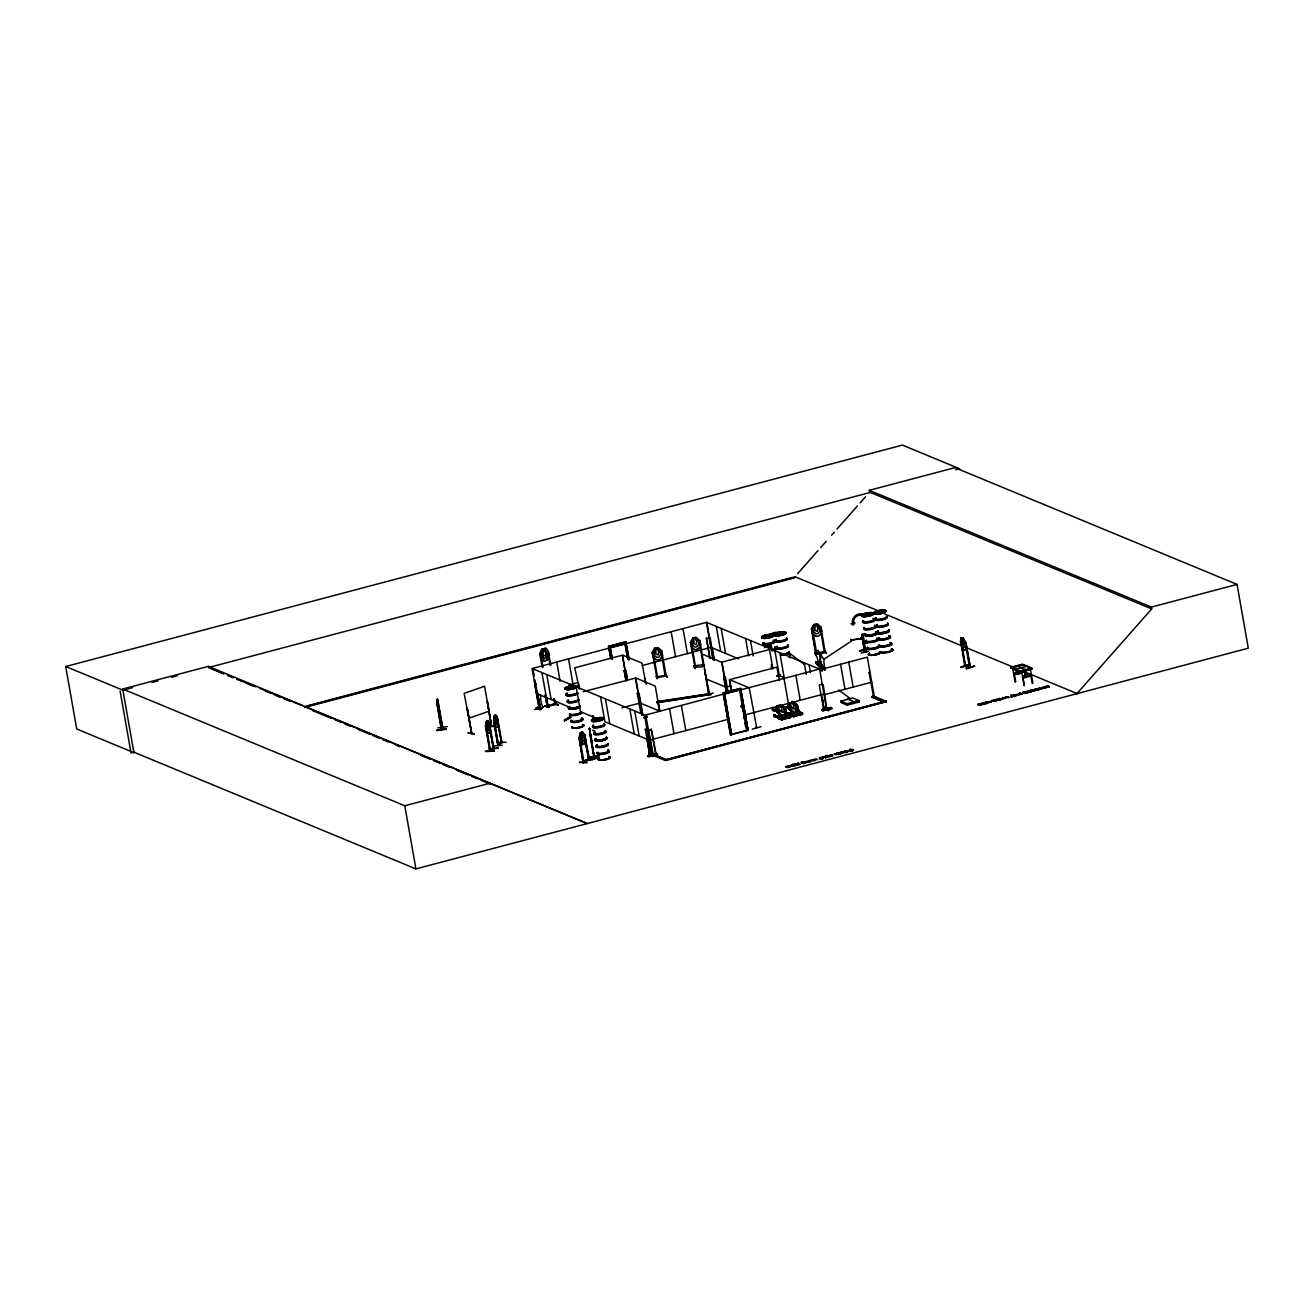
<?xml version="1.0" encoding="UTF-8"?>
<svg xmlns="http://www.w3.org/2000/svg" width="1314" height="1314" viewBox="0 0 1314 1314"><rect width="100%" height="100%" fill="white"/><g stroke="black" fill="none" stroke-linecap="round" stroke-linejoin="round"><path stroke-width="1.5" d="M581.182 733.097L582.348 739.766L583.137 735.873L581.1 733.097M594.207 756.864L589.526 728.301L590.2 733.508M590.2 733.179L589.526 728.301L590.216 732.079M594.585 756.568L594.503 758.851L590.2 733.82M589.411 728.317L590.134 731.586M583.087 762.695L579.31 737.433L583.104 762.711L589.493 759.656L599.151 758.079M599.2 755.78L589.559 757.373L599.2 755.649M591.169 737.795L590.725 736.415M590.939 735.462L591.579 740.85M594.076 758.72L594.421 756.158M594.388 757.932L594.092 756.207M867.371 642.02L863.544 643.482M1023.08 676.726L1025.758 674.131L1030.866 674.969M1025.758 674.131L1030.751 675.018L1031.096 676.069L1023.278 678.09M1030.751 674.69L1023.097 677.301M540.744 653.534L539.726 653.83L542.239 667.348M963.211 638.161L965.757 642.431L970.159 667.463L964.919 666.461C964.164 663.34 956.789 618.089 963.392 647.194L964.558 647.424L965.281 645.289L964.755 642.316L963.31 638.128L961.437 637.799L960.37 641.413L961.076 645.371L963.622 649.658L965.314 650.036C967.17 640.427 966.923 652.746 963.622 649.559M661.057 651.005L665.163 676.119L666.083 675.002M579.441 762.547L586.832 762.334M542.797 653.14L543.142 649.51L544.111 649.247L546 654.109L545.294 655.916L543.109 654.881M486.279 721.485L485.49 726.379L489.859 751.394L493.538 748.684L489.432 723.669L487.543 720.548C484.455 722.322 490.155 718.824 488.923 724.113M486.574 730.256L488.381 733.36L489.695 732.341L490.122 727.562M494.376 715.572L493.785 720.466L498.154 745.465L501.915 742.739L497.464 717.69L495.526 714.652C492.619 716.524 494.639 722.257 496.249 724.737L497.053 724.129C497.595 722.289 497.431 712.615 494.31 715.67M494.573 724.343L496.462 727.463L497.694 726.445L498.269 721.649L497.727 726.527M489.449 727.085L488.25 730.633C484.62 728.744 488.118 713.338 485.49 726.379M789.386 717.444L786.051 716.048L785.772 714.52L789.123 715.9L789.386 717.444L781.715 719.464L775.999 708.837L781.222 717.28M781.173 717.526L776.558 708.689M778.315 706.061L779.498 710.151L782.06 710.825L781.699 708.049L779.284 705.815M777.346 712.697L775.72 709.675L777.067 705.799L780.089 704.994L784.704 707.228L786.33 710.25L784.984 714.126L781.961 714.931L777.362 712.631L775.72 709.609M780.073 705.158L784.622 707.277M783.128 706.965C800.275 739.01 771.679 686.335 788.351 715.407M781.961 714.931L777.445 712.582M788.301 715.654L783.67 706.817M787.612 706.521L788.958 702.645L787.612 706.521L789.238 709.544L793.853 711.777L796.892 710.907L798.222 707.113C796.432 702.169 786.987 697.406 796.251 706.801L795.298 709.1L790.42 708.345L789.041 702.711M787.891 705.684L793.442 716.245L801.277 714.29L797.943 712.911L797.664 711.383L802.46 712.878L802.723 714.405L793.968 716.475L793.705 714.947L802.46 712.878M790.207 702.924L791.389 707.014L793.952 707.671L793.59 704.912L791.192 702.596M789.336 709.429L793.853 711.777M795.019 703.811L800.62 714.126M796.793 710.841L798.124 707.113L796.498 704.205L791.964 702.005M549.4 655.489L547.133 660.252L545.031 648.36L541.992 649.149L541.844 656.507L544.21 658.347L546.164 657.821L547.659 654.947C541.319 642.349 549.334 649.707 549.4 655.489L547.1 660.236L544.078 661.041L540.563 657.821M544.834 706.029L548.989 707.425L544.867 705.963M545.244 705.848L548.989 707.425M592.532 730.272L594.831 730.896M824.732 708.673L828.461 710.578M654.783 648.278L654.421 655.456L656.951 657.411L659.037 657L660.696 654.241L657.936 647.687M692.905 638.013L692.527 645.19L695.057 647.145L697.159 646.734L698.818 643.975L698.292 641.002L696.042 637.405L692.889 637.996M820.314 655.735L820.675 658.56A2.168 2.102 -37.2 0 0 820.823 661.928L822.646 669.844L820.823 661.928M862.772 638.538L863.544 639.212L862.559 639.425M655.965 676.217L657.164 678.78M694.071 665.935L695.188 668.399M694.778 668.547L694.137 665.886M815.222 652.565L816.372 655.193L815.173 652.615M815.846 655.275L814.828 653.107M816.273 655.128L815.189 653.042M656.77 701.61L710.858 693.578L658.643 701.775M656.77 702.859L710.989 694.367L656.918 702.382M825.553 756.059L827.294 757.275L825.767 756.65L826.572 755.698M985.533 702.218L986.535 701.857L985.648 702.662L987.257 703.417L981.722 703.384L985.664 703.302L985.171 703.976M584.648 738.386L583.745 741.342L582.398 741.95L580.624 740.209L580.427 732.884L582.447 731.98L585.141 734.953M863.643 650.249L865.269 652.302L863.659 649.904M437.661 704.123L437.348 699.196L439.04 711.925L438.038 708.772M437.463 704.288L441.701 729.828L437.447 704.797M441.75 729.779L442.67 727.381L437.25 699.196L438.088 702.957M437.743 727.89L447.286 726.609M436.691 730.666L446.284 729.27M441.192 728.909L442.112 727.036M442.44 727.003L441.307 729.861L437.069 704.633M1021.898 671.224C1021.898 676.119 1005.966 675.002 1019.319 670.813M784.376 709.938L783.423 712.254L778.529 711.482L777.149 705.864M534.584 709.626L542.945 707.047M494.343 750.623L485.474 751.165M494.393 751.05L485.507 751.575M539.873 653.929L541.992 649.149L544.127 661.057M539.857 653.896L542.025 649.165M820.33 655.768L821.151 655.062M661.862 650.906L657.953 647.539L654.701 648.163L652.22 652.779L652.91 656.737L656.819 660.088L660.055 659.464L662.552 654.848M654.783 648.262L652.335 652.779L656.869 677.745L666.231 675.922L661.698 650.873M690.326 642.497L692.823 637.898L696.075 637.306L699.968 640.641L700.674 644.616L698.177 649.182L694.925 649.806L691.016 646.439M813.924 624.577L811.428 629.16L813.941 624.593L817.193 623.969L821.086 627.32L821.776 631.278L819.279 635.861L816.027 636.469L812.134 633.118M815.748 662.584L819.345 661.993C809.046 660.646 825.882 671.585 816.306 662.437M821.874 665.377L818.244 662.042L819.115 661.73M821.546 664.884L818.376 665.541L818.179 664.457L819.493 666.001M822.318 671.191C811.543 666.05 831.204 665.722 819.64 667.036L823.566 667.364M819.493 667.561L819.903 667.479M821.628 665.557L821.365 663.8L821.825 665.262L818.507 666.231M485.819 726.133L490.171 751.378L493.883 748.635M829.643 756.043C831.072 754.959 833.848 754.285 829.118 755.764C837.593 755.566 824.239 756.667 832.731 755.222M846.15 752.495L847.136 752.084L845.575 750.902L851.193 750.885L848.006 751.181L849.78 750.179M1049.196 686.434L1046.026 687.156L1048.736 686.68L1046.437 686.204L1045.369 686.795L1049.278 686.943L1043.037 687.468L1044.63 686.762L1042.462 688.093L1045.616 687.978L1046.01 686.532L1047.882 686.237L1043.119 687.928L1046.01 687.83M1018.761 671.635L1014.178 673.014M569.816 686.894L570.719 686.631M570.9 689.029L572.198 688.979M571.426 688.7L572.576 688.848L571.82 688.388M597.18 718.676L596.457 718.544M599.102 720.515L598.264 720.351M766.489 635.615L766.883 635.188M767.737 637.75C768.739 637.619 768.427 637.372 768.132 637.208M779.645 633.102L778.726 633.233L779.629 632.872M780.302 634.728L781.649 634.892L780.385 635.352M866.304 613.95L866.632 614.016M867.486 616.085L868.193 615.428M821.661 668.35L822.663 668.317M868.669 615.593L867.454 615.921M878.623 611.306L879.165 611.207M794.904 576.764L879.608 611.306L878.787 611.306M879.92 613.162L881.464 613.112L880.429 613.507M881.037 613.03L879.756 613.408L880.84 613.195M442.325 727.447L437.348 699.196L439.04 711.925M852.195 750.508L853.115 749.637L850.355 749.243L849.879 750.688L847.349 750.82L852.687 750.557L849.649 749.44M852.293 751.017L853.279 750.261L847.924 750.672M797.614 573.676L817.998 550.599M820.708 547.527L826.145 541.368M831.581 535.225L834.308 532.137M837.018 529.066L857.401 505.989M860.112 502.917L865.548 496.758M820.051 757.275L819.772 757.505A4.599 1.068 -10 0 0 819.624 757.85L819.969 758.162A4.353 1.002 -10 0 0 820.807 758.342L822.679 758.851L820.889 758.851A4.353 1.002 -10 0 1 820.051 758.687L819.722 758.375A4.599 1.068 -10 0 1 819.87 758.014C818.392 758.342 826.145 758.441 821.266 757.34M820.133 757.8L819.197 758.654L822.679 758.851M1077.004 693.529L1151.721 608.908L1151.409 607.084L869.31 490.319L869.622 492.142L1151.721 608.908M818.458 664.818L821.004 664.457L820.002 656.31A2.168 2.102 -37.2 0 0 818.983 653.124L818.146 650.2L816.503 651.333M541.45 708.755C529.69 705.618 546.87 708.722 539.742 709.741L535.866 708.262L541.302 709.199M654.388 755.977L652.582 756.453C641.117 751.592 662.092 757.652 650.348 754.006M650.216 754.105L654.306 755.451M650.216 754.515L654.224 755.468M652.582 756.437L648.853 754.893M1015.722 681.9L1014.211 673.261M1023.934 685.645L1023.064 676.924M1032.886 683.379L1030.439 669.401M1023.064 677.038L1025.791 674.181M826.243 708.936L827.623 709.051M827.738 709.708C824.831 706.275 818.737 711.58 827.59 708.804M873.58 696.65C875.387 695.977 872.775 699.459 873.432 695.993L871.839 697.225L884.059 702.284L871.708 696.453M547.889 705.47L555.034 703.943M556.118 704.353L547.248 706.571M982.034 704.107L977.928 704.846L984.712 703.302M730.683 734.904L723.308 693.086L740.291 688.585L748.06 730.403L740.636 688.355L723.045 692.905L730.453 734.953L731.734 734.625M486.903 721.78C490.828 726.888 486.377 731.225 486.804 721.78M486.114 725.788L490.549 751.115L490.023 750.212L493.046 748.307M493.489 720.466L497.858 745.481L501.57 742.755L497.119 717.69M494.113 719.891L498.564 745.169M497.152 717.658L498.269 721.649M489.728 732.424L488.381 733.36L486.476 730.256M496.478 727.348L497.694 726.445M489.301 748.832L498.351 748.142L489.268 748.931M493.358 745.925L502.244 745.317M498.088 744.512L501.34 742.377M816.52 759.476C805.071 761.89 817.817 757.537 817.472 759.87M816.142 662.502L818.868 665.64L821.546 665.081L821.365 663.8M821.201 665.508L818.441 661.747M820.314 667.233L823.139 666.97M570.9 717.592L564.445 720.844L570.67 715.851M564.445 720.844L569.225 717.69M564.314 720.072L570.769 716.82M823.977 659.217L851.324 641.117L850.848 639.376L851.324 641.117M583.892 761.529L584.04 762.416M585.026 734.969L584.221 735.199L588.656 760.165M1033.757 689.866L1034.857 689.472M1033.855 690.392L1034.89 689.472L1033.56 689.784L1033.839 691.082L1030.209 690.244L1030.718 690.934M572.411 688.405L571.13 688.979M767.557 637.668L768.526 637.372M602.6 740.39L601.007 740.718M780.927 634.941L780.171 635.352M866.337 613.999L866.731 613.934M869.211 615.79L867.996 616.118M879.181 611.043L879.592 611.224M817.965 663.044L819.098 662.847M834.866 753.875L836.164 753.579M1033.658 690.31L1034.972 689.981M799.684 764.485L794.921 764.518M1021.241 694.334L1018.169 694.646L1019.91 693.299L1018.021 693.94L1021.996 694.235L1019.878 692.872L1019.368 693.546L1021.405 694.383M839.892 752.955C843.539 753.563 837.806 752.249 843.177 752.429M1014.868 694.695L1018.432 695.172L1014.507 695.664C1009.086 695.763 1014.868 695.106 1011.78 696.42M1014.211 695.303C1017.841 695.911 1012.125 694.613 1017.496 694.778M1027.909 691.197L1031.293 691.772L1027.926 691.378L1030.258 690.868M1027.811 691.821L1031.293 691.772M1039.243 688.24L1042.807 688.717M839.63 753.94L837.166 754.203L840.5 753.776L839.268 752.791L836.476 753.333L839.909 753.924M999.494 699.935L997.753 700.28L1000.348 699.409L996.406 699.491L1000.348 699.409M493.407 748.717L489.104 723.915M584.04 762.432L579.589 737.105M863.216 650.364L864.743 652.417M550.944 665.032L547.938 651.547M802.673 762.481C812.019 760.872 806.895 764.107 809.67 760.954C813.547 762.744 808.044 758.687 809.227 761.578L806.927 762.268M832.83 755.747L829.742 755.599L832.189 754.959M848.203 751.263C853.229 748.996 845.231 752.347 851.193 750.885M991.314 702.284L987.487 702.662L991.216 701.775M999.396 699.426L997.112 700.444L999.691 700.034L997.704 699.705L998.854 699.672M1008.725 697.504L1005.079 697.455L1007.592 696.65L1008.988 697.619M1038.241 689.686L1035.153 689.242L1040.622 689.308L1039.177 688.7M1049.278 686.943L1046.19 686.811L1048.736 686.68M656.803 677.63L657.558 676.644M657.575 677.515L653.157 652.319M704.156 664.67C678.418 667.036 708.64 668.563 703.286 664.818M815.879 653.14L825.126 651.35M816.799 653.912L812.495 628.831L811.526 629.094L815.879 654.175L825.455 652.319L825.258 651.333M840.763 752.429C849.813 751.312 834.176 752.199 844.114 752.823M501.521 742.771L497.464 721.879M498.236 745.432L493.818 720.22M489.465 727.775L493.588 748.865M803.445 762.251L801.326 762.284L803.347 763.615L806.057 762.58L802.575 761.956M864.464 651.202L865.515 651.005M985.648 702.662L986.633 702.382M708.837 694.4L699.836 640.69L698.982 640.854M709.609 694.416L704.518 669.417L708.854 694.433M755.846 727.184L756.716 727.907L749.243 687.813L729.697 679.716L731.734 691.246M584.484 734.871L588.82 760.231L588.918 759.065M593.041 759.541L585.995 759.656M583.317 761.775L588.442 759.574M588.705 759.574L583.662 761.742M586.947 762.826L579.425 762.087M539.939 709.051L539.578 708.591C546.903 705.421 540.58 711.137 540.547 694.695M539.578 708.591L542.83 707.638M652.368 754.367C651.465 755.09 656.918 753.53 655.85 753.349M652.385 755.222L655.801 754.4L651.268 729.369L648.328 730.141L653.222 755.107M823.287 710.003L823.139 709.084M826.67 756.223L825.044 756.7L827.294 757.275M822.17 684.134L819.23 684.923L823.763 709.954L830.727 709.314L826.687 707.835M826.637 709.905L819.624 669.007L740.587 689.916M873.235 696.617L874.336 696.42M554.919 703.893L546.936 705.733L547.807 705.47M779.366 633.118L778.972 632.839A8.213 7.999 -12.6 0 0 770.858 634.186M597.706 721.074L599.02 720.811M818.261 662.946L818.836 663.028M809.769 761.841L802.263 762.728M851.094 750.36L848.006 751.181M1008.906 697.093L1005.9 697.488M537.41 707.343L535.866 708.279M1035.251 689.768C1041.214 688.602 1033.921 691.46 1037.649 689.439L1039.095 689.16L1038.602 689.834M1031.753 690.885C1035.58 690.359 1029.716 690.885 1032.508 690.064M1033.839 691.082L1030.209 690.244M739.141 689.883L645.716 715.03L653.042 755.024M656.146 754.318L651.268 729.369M827.048 709.084L826.539 708.262M996.406 699.491L1000.447 699.935M594.503 758.835L589.805 731.635M809.227 761.578L805.876 761.594L811.132 761.545M850.651 750.623L843.769 752.183L845.411 752.429M467.357 708.46L471.792 733.475L464.138 693.365L484.587 686.237L491.584 726.576L487.264 701.43M491.485 726.576L487.461 701.462M468.26 732.621L474.223 733.984L468.244 732.686M474.009 734.066L468.293 733.081M845.707 752.232L846.922 751.493M468.54 718.364L488.989 711.235M996.488 700.017L999.001 699.262M836.558 753.858L839.515 753.365M874.171 696.486L874.467 697.356L867.322 657.181L819.772 669.779M442.604 727.628L438.203 702.317M555.822 703.483L555.658 703.401M545.162 695.073L547.265 706.587M840.796 701.15L852.802 697.964L859.011 700.543L859.274 701.972L847.251 705.158L841.042 702.579L840.796 701.15L847.004 703.713L859.011 700.543M962.144 638.538C967.137 645.256 960.879 647.063 962.226 638.505M965.626 642.497L970.438 667.364L965.363 666.313M960.879 667.183L968.976 664.539L960.912 667.594M969.469 666.691L969.995 666.543M974.38 666.034L966.266 668.711L974.61 666.116M974.627 666.149L966.283 668.596M703.433 665.722L698.966 640.559M825.323 652.27L815.978 654.158L811.559 629.16M863.38 639.507L865.45 651.235L862.953 634.416L861.935 634.317L864.776 651.35M872.381 635.582L871.248 635.779M884.683 633.069L883.55 633.266M818.129 663.176L819 663.012M602.305 740.521L601.385 740.718M1011.566 668.054L1020.42 672.226L1032.081 669.138L1027.482 667.167M1001.284 699.721C1001.252 695.714 1007.214 701.15 999.166 698.358M1037.748 688.996L1036.45 689.456L1037.6 689.423M655.801 753.464L652.483 754.466L665.41 759.804L886.359 701.348L665.541 760.592L652.615 755.238M803.757 762.859L805.285 762.219L801.409 762.81M804.267 763.22L805.4 762.777L804.267 762.744M651.629 755.254L649.51 754.351L645.42 729.27L647.49 730.124L651.481 755.189M647.49 730.124L645.108 729.352M646.833 737.302L649.658 754.466L649.428 753.251M649.822 754.269L651.892 755.123L650.151 754.335M651.744 754.992L651.317 754.269M656.359 754.055L657.641 754.581L648.755 756.88C643.499 754.335 671.733 751.657 647.786 756.47M823.5 707.195L824.502 708.213L823.894 707.408M656.442 753.645L647.638 756.01M647.588 756.47L656.507 753.99M824.535 708.197L823.681 708.147M821.891 709.806L830.826 707.49L821.94 709.823L823.254 710.858L822.121 710.266M821.989 710.332L831.056 707.967L822.285 710.398M823.139 710.743L831.992 708.361M878.573 638.144L878.409 638.144A6.094 1.413 -10 0 0 886.014 638.325A6.094 1.413 -10 0 0 888.954 635.565M539.413 708.558L534.699 683.658L536.046 684.003M709.396 637.421L710.431 637.848L706.39 638.21L709.921 658.281L706.39 638.21M535.734 684.085L540.448 708.985L538.97 708.624M547.774 651.498L550.008 665.196M540.563 653.419L543.027 667.134M544.16 660.942L547.067 660.154M134.061 752.232L131.039 753.037L120.116 691.082M579.408 688.865L574.744 667.824L622.294 655.243L626.745 680.455L622.573 655.111L642.119 663.192L645.519 682.409M625.94 680.668L624.166 670.633L625.907 670.337L627.32 678.369M624.166 670.633L625.103 670.469M645.174 682.262L644.78 678.155M644.796 678.385L646.176 684.315M471.463 733.426L467.16 708.427M637.274 693.513L638.21 693.349L637.274 693.513L640.936 713.617M638.998 693.217L642.891 715.292M723.718 677.367L726.543 693.414M724.638 677.285L725.443 677.071L727.923 691.115M771.269 664.868C772.829 663.718 770.053 667.298 772.106 668.925M659.332 711.153L657.871 701.035L659.973 711.202M704.37 695.451L713.272 693.02M643.663 717.362L647.227 716.393M643.712 717.773L647.276 716.771M644.468 717.674L647.326 716.902M869.063 672.538L869.999 672.374L869.063 672.538L873.711 697.553M824.338 709.33L828.559 710.693M873.071 696.436L876.208 697.537M760.97 726.658L752.249 729.155M869.31 490.319L954.966 467.653L1237.049 584.418L1248.3 648.196L587.227 823.582L208.335 666.346L122.695 689.012L133.913 752.659L76.721 728.991L65.7 666.51L902.455 445.101L959.663 468.769L955.771 469.804M132.632 687.616L122.892 690.178L65.7 666.51M152.095 682.459L157.943 680.915M171.559 677.301L177.406 675.757M208.335 666.346L208.548 667.528L870.295 492.422M306.441 706.012L792.917 577.289M795.561 577.027L305.127 706.817L587.342 823.549L415.914 868.899L133.814 752.134M304.782 707.441L794.297 577.914M610.698 658.478L608.415 646.389L625.842 641.774L629.192 659.874M626.006 641.84L608.415 646.389M625.825 642.135L608.842 646.636L610.944 658.577M610.074 647.474L625.267 643.696L610.074 647.474L624.971 643.515L627.977 659.152M569.011 684.906L576.895 682.82M642.02 665.59L711.186 647.293M764.715 647.654L764.272 643.302L771.433 646.258L772.139 650.266M583.104 691.755L635.401 678.106L642.103 715.424M554.36 703.45L558.417 704.928L554.738 703.417M763.877 643.4L771.433 646.258M621.965 707.819L639.803 703.089M726.379 687.091L730.338 686.039M731.635 734.641L724.425 693.825L739.519 689.817L746.631 730.683L747.863 730.469M648.459 730.19L651.399 729.418M1151.409 607.084L1237.049 584.418M650.118 740.012L729.204 719.087M744.989 714.915L824.026 693.989M122.695 689.012L404.794 805.778L490.434 783.111M824.174 694.761L871.724 682.18M795.643 704.074L795.676 704.074A6.192 1.429 -10 0 1 795.545 705.06M782.553 719.809L781.814 718.085L781.846 720.006L777.592 718.249L777.313 716.721L781.436 717.937L789.123 715.9M793.705 714.947L793.722 716.853L789.484 715.095L789.205 713.568L793.327 714.8L801.014 712.763L797.664 711.383M785.772 714.52L790.568 716.031L790.831 717.559L782.076 719.629M777.592 718.249L781.715 719.464M786.051 716.048L786.495 714.34M789.484 715.095L794.001 716.097L788.449 705.536M781.814 718.085L790.568 716.031M777.313 716.721L782.273 718.282M794.165 715.144L789.205 713.568M871.839 697.225L873.58 696.765L884.043 701.101M885.784 701.824L664.835 760.297L885.652 701.052L886.507 702.119M1014.145 673.639L1018.186 673.376M1014.309 674.411L1022.193 672.407M994.074 699.919L995.864 701.15L991.725 700.92L995.651 699.491M1002.763 697.406L1005.374 698.079M1018.432 695.172L1016.478 694.367L1015.081 694.778L1015.262 696.009L1010.877 695.32L1015.164 695.5M1023.754 692.067L1027.877 692.675L1022.982 692.659L1026.07 691.443M980.885 704.074L978.487 704.14L980.474 704.123M986.962 702.645L986.009 702.908C987.734 701.955 981.624 703.121 987.257 703.417M991.627 700.411L995.864 701.15M1026.973 691.378L1029.01 691.821M1032.755 689.85L1034.89 690.819M985.911 702.382L986.88 702.136M991.725 700.92L995.749 700.017M1002.845 697.931L1005.473 698.605M1022.982 692.659L1026.677 691.805M1035.153 689.242L1039.193 689.686M1044.86 686.894L1042.38 687.583L1044.991 687.403M988.046 702.07L990.674 701.495L988.128 702.596M1005.719 697.389L1008.347 696.814M1027.055 691.903L1029.108 692.347M1046.01 686.729L1048.654 686.154M1015.262 696.009L1011.304 697.061L1011.731 696.026M1024.838 692.938L1027.778 692.149M1022.9 692.133L1027.877 692.675M794.756 765.881C789.238 762.12 795.036 766.571 798.436 763.96M795.167 764.617L794.149 764.173L795.282 764.206M797.713 763.188L800.423 764.387M823.073 756.519L825.75 757.685L823.714 757.242M826.999 756.503L826.703 755.895C831.631 759.065 827.294 753.595 826.703 756.207M788.761 765.881L786.61 766.982L790.157 766.949L785.953 767.179L792.9 765.569L791.619 765.323L790.585 765.783L792.95 766.144L789.944 765.898L791.669 765.175L793.525 765.389L790.667 766.308L793.623 765.914L785.838 766.588L788.499 766.44M829.298 756.749L826.391 755.599L825.356 756.388M825.718 756.158L826.917 755.977M834.062 753.957L836.197 754.909M797.795 763.697C802.115 764.994 792.818 764.83 798.337 763.45M808.373 761.135L806.517 762.054L808.471 761.644M824.108 756.963L822.285 757.357L823.467 757.472M829.561 755.534L831.417 755.024M836.476 753.333L840.5 753.776M786.889 767.113L789.533 767.015L787.037 767.622M821.365 757.85L823.402 758.293M808.997 760.592L811.034 761.036M814.779 760.034L812.282 759.968L814.877 760.56M825.093 756.289L827.196 756.749M829.972 756.174L832.288 755.484M770.743 647.523L764.584 644.829M724.277 693.792L739.453 690.014M741.507 707.195L740.866 705.947L741.523 706.998M731.734 734.477L746.615 730.568L731.422 734.345L724.589 693.923M820.133 627.534L824.42 652.532L824.387 651.498M811.214 760.724L809.884 761.036L811.132 760.198M824.124 709.872L823.763 708.887M694.695 666.477L695.714 666.641M657.361 676.694L665.065 675.478M703.417 665.837L703.335 664.933M831.433 755.517L829.742 755.599M846.052 751.986L846.594 751.345L845.608 751.707M784.31 654.815L784.573 654.881A6.094 1.413 -10 0 0 788.942 652.302A6.061 1.413 -10 0 1 784.425 655.045M555.034 704.534L554.229 698.802M1021.734 665.377L1022.949 665.295M986.568 701.84L985.007 703.171M836.295 754.088L834.653 753.793M823.237 757.357L822.088 757.275L823.418 757.143M694.925 667.364L690.425 642.415L691.427 642.103M826.966 709.938L823.237 684.742L822.449 684.955M555.296 704.567L554.097 698.752M845.822 752.577L847.727 752.051L844.327 751.509L845.888 751.542M865.893 633.693L861.951 634.498L863.626 643.712L867.519 642.858M863.002 635.04L862.099 635.319L866.041 634.531M860.999 637.766C866.764 635.549 860.949 642.086 861.031 637.832M853.147 639.869C874.007 636.699 847.382 640.082 853.246 640.197M865.417 651.038L864.563 651.366L862.198 638.259L863.298 638.095M863.429 639.08L862.312 639.212L863.232 639.31M867.059 649.198L859.438 650.791L867.125 649.592M867.092 649.477L859.52 651.153M868.603 651.268L861.048 653.124M818.721 666.017L815.895 662.272L819.065 661.615M819.542 662.24L816.142 662.42M819.772 662.387L816.635 663.258L820.018 662.716M820.067 662.929L816.848 663.373M818.589 665.262L821.266 664.72M819.952 667.627L823.599 667.594L820.429 668.235M820.642 668.35L823.845 667.923L820.396 668.021M824.896 668.842L825.044 669.697M980.03 704.222L977.813 704.271L980.786 703.548M980.113 704.731L978.963 705.322L982.166 704.55L978.996 705.306L981.509 704.682L980.556 704.649M691.263 642.037L695.632 667.348L695.533 666.329M817.16 624.084L813.99 624.676L813.645 631.853L816.175 633.808L818.261 633.414L819.92 630.654L817.16 624.084L820.987 627.369L820.051 627.55M694.909 649.789L698.161 649.165M667.282 676.841L665.689 674.821L667.249 676.792M824.913 651.235L826.49 653.239L824.831 650.709M826.292 708.246L826.407 709.281L827.36 708.772M868.176 615.412L868.62 615.379M779.416 633.019L779.728 632.987M1020.107 693.381L1018.662 693.923L1021.044 694.235L1018.744 694.449L1020.206 693.891L1019.878 692.872M590.101 733.836L589.51 729.089L590.232 732.309M590.791 737.795L591.612 740.965L590.774 737.729M591.497 740.111L589.51 729.089M599.118 755.287L589.559 757.373M589.428 759.213L599.069 757.57M665.984 675.856L665.607 674.312L666.74 676.94M816.75 654.027L816.75 652.976M438.942 706.308L439.451 711.071M436.659 730.075L446.251 728.662M829.2 709.626L826.539 708.624M965.314 665.623L965.281 666.329M845.329 751.904C843.112 751.493 849.55 751.953 845.198 752.15M1024.394 685.497L1021.487 671.733M821.135 655.029L822.794 658.133A2.168 2.102 -37.2 0 1 823.812 661.32L824.765 669.417M497.185 742.509L506.169 742.295M547.232 706.686L545.294 695.139M582.365 731.964L584.122 735.413M585.748 738.846L584.467 743.74L582.398 744.693L579.638 741.654M584.418 743.658L582.414 744.578L582.463 731.849L580.295 732.801L578.948 737.696L583.367 762.711M585.65 759.804L592.992 759.508M821.94 668.415L823.073 668.07M969.798 666.346L965.363 665.87M970.077 667.479L965.987 642.365M539.413 707.688L540.103 708.213M540.087 709.067L539.381 707.605M864.924 650.003L866.32 651.695M865.302 649.921L866.862 651.974M488.775 725.476L494.688 726.346M488.874 725.854L494.737 726.691M1032.476 690.721L1030.8 690.096M876.356 697.964L872.644 696.453M848.236 750.787L849.879 750.688M819.098 666.099L815.863 662.059M819.739 667.364L821.578 669.795M825.882 709.034L826.687 709.034M961.487 637.914L963.293 638.226M960.797 641.199L965.478 666.527L961.979 645.289M965.1 642.053L969.568 667.381M968.779 664.999L960.912 667.151M806.697 761.709L809.473 761.742M814.286 759.443L815.37 759.886M814.368 759.952L815.468 760.395M1041.871 688.339L1039.078 688.175M651.103 754.22L651.974 754.302M826.243 708.295L829.118 709.609M541.549 709.264L537.212 707.868L541.089 709.33M578.341 682.837L579.277 688.815M212.342 669.056L223.692 673.688M233.169 677.531L227.486 675.232L233.169 677.712M236.947 679.075L255.885 686.779M259.679 688.322L303.238 706.045M830.711 707.408L832.025 708.427M1028.928 667.446L1032.016 668.744L1020.567 671.881L1010.942 667.988L1022.144 664.933L1027.302 666.116L1015.41 669.269L1015.591 670.304M884.338 613.786L961.782 645.831M965.56 647.391L1012.782 666.937M1022.226 670.846L1077.661 693.808M1038.487 688.339L1040.622 689.308M1019.286 693.036L1021.996 694.235M1014.112 694.794L1016.248 695.747M990.674 701.495L987.405 702.136L990.772 702.021M985.763 703.828L981.722 703.384M764.025 643.679L770.99 646.57M818.901 668.892L706.406 622.327L712.976 659.579M873.432 695.993L886.359 701.348M856.17 700.691L859.274 701.972M847.448 698.982L853.657 701.561M710.808 647.309L738.714 658.856M702.136 654.142L721.682 662.24L727.2 693.464M740.636 688.355L748.06 730.403M706.554 679.141L726.1 687.222M839.794 752.429L841.946 753.398M823.615 756.716L825.75 757.685M811.329 759.968L813.465 760.937M801.326 762.284L803.659 762.826M794.691 764.37L796.826 765.339M792.638 764.518L795.348 765.734M640.082 702.974L659.628 711.055M536.424 693.464L569.964 707.343M597.41 718.692L580.492 711.695L576.09 686.713M648.919 740.012L604.916 721.813L600.514 696.814M554.245 703.548L557.908 705.06M656.097 755.501L666.559 759.837L654.356 754.778M208.548 667.528L223.692 673.786M236.947 679.272L242.63 681.621M246.408 683.198L253.98 686.335M265.346 691.033L271.029 693.381M274.807 694.958L280.49 697.307M284.284 698.867L289.967 701.216M312.683 710.628L331.604 718.462M335.399 720.023L341.082 722.372M344.859 723.948L350.542 726.297M358.114 729.434L369.48 734.132M373.258 735.709L378.941 738.057M382.735 739.618L388.402 741.967M395.99 745.104L399.768 746.681M420.595 755.287L430.056 759.213M433.85 760.773L439.533 763.122M443.311 764.699L448.994 767.048M456.566 770.185L467.932 774.882M471.71 776.459L477.393 778.808M481.187 780.368L490.648 784.294M741.901 705.175L742.213 706.85M824.059 708.328L821.628 695.254M649.28 753.464L651.251 755.123M651.547 754.105L649.937 753.448L650.102 754.351M1024.706 672.834L1025.922 674.591L1023.064 670.239M539.101 708.657L532.022 668.465L644.501 715.03L651.596 755.205M789.895 653.781L790.256 655.768L789.845 653.403L804.562 664.605M838.743 690.014L850.125 698.473M780.073 705.092L783.144 707.671M812.233 633.069L816.076 636.37M845.575 750.902L843.736 751.756L846.134 750.754M877.604 631.295L877.752 632.133M879.066 639.622L879.214 640.46M816.865 653.551L816.897 653.584A2.168 2.102 -37.2 0 0 817.012 656.918L818.885 664.884M822.81 666.379L824.469 670.255M819.69 665.426L819.378 663.603L820.363 663.439L820.692 665.262M820.511 667.348L822.416 669.762M820.297 667.118L822.203 669.664M819.64 667.036L822.022 669.844M1022.883 670.288L1025.117 673.507L1022.703 670.337M795.561 703.68L801.129 714.225M775.999 708.837L781.6 719.152M820.954 627.353L825.274 652.385M438.137 707.375L438.745 709.199L438.728 705.766M438.137 708.689L439.139 711.909M438.071 705.733L438.433 707.014L438.367 704.945M1010.877 695.32L1011.304 697.061M437.365 700.083L438.055 703.204M590.528 734.805L590.791 736.103L590.528 734.05M437.513 704.32L437.069 700.099L437.348 704.813M1030.751 674.887L1032.246 683.461M1026.415 670.764L1026.234 669.713L1016.461 665.672L1016.658 666.707M1025.314 693.201L1024.509 692.379L1024.92 693.464M1012.634 668.07L1015.081 681.999M1011.501 695.32L1011.944 696.896M848.762 662.108L853.164 687.091M840.582 664.26L845.001 689.259M847.004 703.713L847.251 705.158M825.143 668.777L825.34 669.861M822.63 699.179L823.336 703.187M824.042 707.211L824.207 708.115M809.112 664.835L810.459 672.522M804.217 662.814L806.254 674.345M795.841 675.297L800.242 700.296M801.819 713.042L802.082 714.57M801.441 712.894L801.721 714.422M793.327 714.8L793.722 716.853M799.832 764.534C798.14 763.516 796.629 765.635 798.304 763.023M779.793 652.697L784.195 677.696L779.317 675.659L774.899 650.676M783.998 678.435L788.4 703.417M789.928 713.387L790.19 714.915M789.928 716.196L790.19 717.723M789.55 716.048L789.829 717.575M779.284 680.586L776.919 667.118L729.352 679.716L731.389 691.246M771.039 646.357L771.696 650.545M772.911 668.744L769.528 649.51L721.961 662.108L727.48 693.332M781.567 718.479L781.846 720.006M778.036 716.524L778.299 718.052M764.272 643.302L764.978 647.293M750.475 640.559L753.185 655.949M745.596 638.538L748.635 655.834M742.213 707.261L742.886 711.137M743.56 714.997L744.25 718.857M744.923 722.716L745.613 726.576M721.156 628.437L725.558 653.419M716.278 626.4L720.68 651.399M724.03 677.285L726.888 693.546M712.204 647.884L714.323 659.924M710.135 637.931L714.028 660.006M713.354 659.562L706.784 622.294L532.876 668.317L534.24 676.004M710.858 693.578L710.841 694.827M682.984 628.601L687.403 653.584M671.158 631.722L675.56 656.721M681.391 705.585L685.793 730.568M669.565 708.722L673.967 733.705M659.677 711.285L655.226 686.072L635.68 677.975L642.25 715.227M638.67 693.086L642.579 715.374M625.842 641.774L629.028 659.809M627.714 659.02L624.971 643.515L609.959 647.375L612.176 659.382M634.728 710.973L639.13 735.971M625.563 670.206L627.369 680.455M624.298 670.682L626.072 680.718M629.833 708.952L634.235 733.951M610.402 647.605L612.439 659.185M605.409 698.851L609.811 723.833M593.09 715.703L593.797 719.711M592.286 715.916L593.123 719.973M589.756 733.688L594.158 758.917M568.551 658.872L572.953 683.871M556.709 662.01L560.109 681.227M555.379 700.51L556.036 704.37L555.247 700.461M546.772 674.575L551.174 699.557M546.427 696.847L548.069 706.489L541.877 672.554M537.82 694.038L540.58 709.034M534.913 679.847L535.586 683.691M489.481 723.603L493.9 748.684M404.794 805.778L415.914 868.899M590.758 734.904L591.169 737.762M578.291 701.167A6.094 1.413 -10 0 1 569.915 702.891A6.094 1.413 -10 0 1 568.568 701.118M579.063 700.313A6.192 1.429 -10 0 1 570.473 702.514A6.192 1.429 -10 0 1 568.42 700.723M580 706.111A6.094 1.413 -10 0 1 571.541 708.262A6.077 1.413 -10 0 1 569.537 706.505A6.077 1.413 -10 0 0 571.541 708.246A6.077 1.413 -10 0 0 579.983 706.111A6.077 1.413 -10 0 1 571.541 708.246A6.094 1.413 -10 0 1 569.52 706.505M577.848 693.414A6.192 1.429 -10 0 1 569.258 695.615A6.192 1.429 -10 0 1 567.205 693.825M578.833 699.557A6.094 1.413 -10 0 1 570.375 701.725A6.094 1.413 -10 0 1 568.371 699.968M577.832 693.825A6.094 1.413 -10 0 1 569.373 695.977A6.094 1.413 -10 0 1 567.352 694.219M578.998 699.951A6.192 1.429 -10 0 1 570.407 702.152A6.192 1.429 -10 0 1 568.354 700.362M577.782 693.069A6.192 1.429 -10 0 1 569.192 695.254A6.192 1.429 -10 0 1 567.139 693.464M577.618 692.675A6.094 1.413 -10 0 1 569.159 694.827A6.094 1.413 -10 0 1 567.155 693.069M582.825 719.579A6.094 1.413 -10 0 1 575.516 722.421A6.094 1.413 -10 0 1 572.033 720.762M581.56 719.119A6.094 1.413 -10 0 1 582.381 719.3M581.56 718.692A6.192 1.429 -10 0 1 577.799 721.665A6.192 1.429 -10 0 1 571.13 720.828M582.578 724.901A6.094 1.413 -10 0 1 578.866 727.841A6.094 1.413 -10 0 1 572.313 727.02A6.077 1.413 -10 0 0 578.866 727.825A6.077 1.413 -10 0 0 582.562 724.901M580.131 706.768A6.11 1.413 -10 0 1 571.639 708.936A6.11 1.413 -10 0 1 569.619 707.178M581.626 712.27A6.192 1.429 -10 0 1 575.795 714.931A6.192 1.429 -10 0 1 569.553 714.373M581.346 717.97A6.094 1.413 -10 0 1 577.651 720.893A6.094 1.413 -10 0 1 571.081 720.072M581.609 712.681A6.094 1.413 -10 0 1 575.072 715.424A6.094 1.413 -10 0 1 570.079 714.323M581.494 718.331A6.192 1.429 -10 0 1 577.733 721.32A6.192 1.429 -10 0 1 571.064 720.466M581.576 711.909A6.192 1.429 -10 0 1 575.729 714.57A6.192 1.429 -10 0 1 569.488 714.011M581.445 711.892A6.094 1.413 -10 0 1 574.875 714.274A6.094 1.413 -10 0 1 569.504 713.601M605.36 731.602A6.094 1.413 -10 0 1 600.055 734.51A6.094 1.413 -10 0 1 594.273 733.524M605.376 731.175A6.192 1.429 -10 0 1 599.184 734.247A6.192 1.429 -10 0 1 594.864 732.67M604.161 724.293A6.192 1.429 -10 0 1 598.773 727.233A6.192 1.429 -10 0 1 592.893 726.248M605.146 730.453A6.094 1.413 -10 0 1 599.069 733.475A6.094 1.413 -10 0 1 594.815 731.914M604.144 724.704A6.094 1.413 -10 0 1 598.839 727.611A6.094 1.413 -10 0 1 593.057 726.626M605.311 730.83A6.192 1.429 -10 0 1 599.118 733.902A6.192 1.429 -10 0 1 594.799 732.325M604.095 723.932A6.192 1.429 -10 0 1 597.903 727.003A6.192 1.429 -10 0 1 593.583 725.427M603.931 723.554A6.094 1.413 -10 0 1 597.837 726.576A6.094 1.413 -10 0 1 593.6 725.032M608.825 751.263A6.094 1.413 -10 0 1 602.732 754.285A6.094 1.413 -10 0 1 598.478 752.725M608.004 750.655A6.192 1.429 -10 0 1 607.511 752.692A6.192 1.429 -10 0 1 599.283 754.121A6.192 1.429 -10 0 1 598.33 752.331M606.444 737.663A6.11 1.413 -10 0 1 600.334 740.702A6.11 1.413 -10 0 1 596.063 739.141M607.626 743.938A6.192 1.429 -10 0 1 601.434 747.009A6.192 1.429 -10 0 1 597.114 745.432M607.791 749.916A6.094 1.413 -10 0 1 604.851 752.692A6.094 1.413 -10 0 1 597.164 752.446M607.61 744.365A6.094 1.413 -10 0 1 601.516 747.387A6.094 1.413 -10 0 1 597.262 745.826M607.939 750.294A6.192 1.429 -10 0 1 604.177 753.283A6.192 1.429 -10 0 1 597.509 752.429M607.561 743.593A6.192 1.429 -10 0 1 601.369 746.664A6.192 1.429 -10 0 1 597.049 745.071M607.856 743.494A6.094 1.413 -10 0 1 600.531 746.336A6.094 1.413 -10 0 1 597.065 744.677M771.581 635.22A6.866 6.669 -12.6 0 1 778.348 634.005M787.825 645.88A6.094 1.413 -10 0 1 781.731 648.919A6.094 1.413 -10 0 1 777.477 647.359M787.842 645.47A6.192 1.429 -10 0 1 781.649 648.541A6.192 1.429 -10 0 1 777.33 646.964M786.626 638.571A6.192 1.429 -10 0 1 780.434 641.643A6.192 1.429 -10 0 1 776.114 640.066M787.612 644.731A6.094 1.413 -10 0 1 781.518 647.753A6.094 1.413 -10 0 1 777.28 646.209M786.61 638.998A6.094 1.413 -10 0 1 780.516 642.02A6.094 1.413 -10 0 1 776.262 640.46M787.776 645.108A6.192 1.429 -10 0 1 781.584 648.18A6.192 1.429 -10 0 1 777.264 646.603M786.56 638.21A6.192 1.429 -10 0 1 780.368 641.281A6.192 1.429 -10 0 1 776.048 639.704M786.396 637.832A6.094 1.413 -10 0 1 780.302 640.854A6.094 1.413 -10 0 1 776.065 639.31M789.221 651.563A6.094 1.413 -10 0 1 781.157 654.471A6.061 1.413 -10 0 0 789.188 651.563M781.222 654.865A6.094 1.413 -10 0 0 787.727 653.436A6.11 1.413 -10 0 0 788.86 651.728A6.094 1.413 -10 0 1 787.727 653.436A6.11 1.413 -10 0 1 781.222 654.93A6.077 1.413 -10 0 0 789.271 651.958M789.041 657.312A6.094 1.413 -10 0 1 790.305 657.772M773.486 640.904A6.192 1.429 -10 0 1 769.725 643.893A6.192 1.429 -10 0 1 763.056 643.039M773.486 641.331A6.094 1.413 -10 0 1 773.7 643.039A6.094 1.413 -10 0 1 766.686 644.698M765.306 644.763A6.094 1.413 -10 0 1 763.96 642.989M773.42 640.542A6.192 1.429 -10 0 1 770.447 643.351A6.192 1.429 -10 0 1 762.629 643.121M773.289 640.181A6.094 1.413 -10 0 1 770.349 642.94A6.094 1.413 -10 0 1 762.662 642.71M774.636 647.441A6.192 1.429 -10 0 1 772.402 650.069M774.504 647.079A6.094 1.413 -10 0 1 772.303 649.642M775.966 648.689A6.094 1.413 -10 0 1 772.501 650.808M774.702 648.229A6.094 1.413 -10 0 1 775.523 648.41M774.702 647.802A6.192 1.429 -10 0 1 772.468 650.414M887.722 624.134A6.094 1.413 -10 0 1 881.628 627.172A6.094 1.413 -10 0 1 877.374 625.612M887.738 623.723A6.192 1.429 -10 0 1 881.546 626.794A6.192 1.429 -10 0 1 877.226 625.218M888.675 629.521A6.094 1.413 -10 0 1 882.581 632.543A6.094 1.413 -10 0 1 878.327 630.999A6.061 1.413 -10 0 0 881.809 632.642A6.061 1.413 -10 0 0 889.102 629.817M886.523 616.824A6.192 1.429 -10 0 1 880.331 619.896A6.192 1.429 -10 0 1 876.011 618.319M887.525 622.984A6.094 1.413 -10 0 1 881.431 626.006A6.094 1.413 -10 0 1 877.177 624.462M886.507 617.252A6.094 1.413 -10 0 1 882.745 619.83A6.094 1.413 -10 0 1 875.108 619.962M875.058 619.6A6.094 1.413 -10 0 1 875.42 619.173M887.673 623.362A6.192 1.429 -10 0 1 881.497 626.433A6.192 1.429 -10 0 1 877.177 624.856M886.457 616.463A6.192 1.429 -10 0 1 880.281 619.535A6.192 1.429 -10 0 1 875.962 617.958M886.309 616.085A6.094 1.413 -10 0 1 880.216 619.108A6.094 1.413 -10 0 1 875.962 617.564M890.366 643.614A6.094 1.413 -10 0 1 886.671 646.554A6.094 1.413 -10 0 1 880.101 645.716M890.366 643.187A6.192 1.429 -10 0 1 887.393 645.995A6.192 1.429 -10 0 1 879.575 645.749M888.806 630.178A6.11 1.413 -10 0 1 882.696 633.217A6.11 1.413 -10 0 1 878.425 631.656M889.151 636.288A6.192 1.429 -10 0 1 888.675 638.341A6.192 1.429 -10 0 1 880.429 639.754A6.192 1.429 -10 0 1 879.477 637.963M890.169 642.464A6.094 1.413 -10 0 1 887.229 645.223A6.094 1.413 -10 0 1 879.542 644.993M890.416 637.175A6.094 1.413 -10 0 1 883.107 640.017A6.094 1.413 -10 0 1 879.624 638.374M890.301 642.825A6.192 1.429 -10 0 1 887.328 645.634A6.192 1.429 -10 0 1 879.509 645.404M889.085 635.943A6.192 1.429 -10 0 1 885.324 638.916A6.192 1.429 -10 0 1 878.672 638.078M875.42 626.663A6.094 1.413 -10 0 1 870.114 629.554A6.094 1.413 -10 0 1 864.349 628.585M875.436 626.236A6.192 1.429 -10 0 1 870.854 629.028A6.192 1.429 -10 0 1 863.807 628.618M875.617 632.248A6.094 1.413 -10 0 1 871.921 635.171A6.077 1.413 -10 0 1 865.368 634.366A6.094 1.413 -10 0 0 871.921 635.171A6.077 1.413 -10 0 0 875.617 632.264M873.399 619.157A6.192 1.429 -10 0 1 872.907 621.193A6.192 1.429 -10 0 1 864.678 622.622A6.192 1.429 -10 0 1 863.725 620.832M874.401 625.333A6.094 1.413 -10 0 1 870.706 628.256A6.094 1.413 -10 0 1 864.136 627.435M874.664 620.044A6.094 1.413 -10 0 1 867.355 622.885A6.094 1.413 -10 0 1 863.873 621.243M874.549 625.694A6.192 1.429 -10 0 1 870.788 628.683A6.192 1.429 -10 0 1 864.119 627.829M873.334 618.795A6.192 1.429 -10 0 1 869.572 621.785A6.192 1.429 -10 0 1 862.904 620.947M873.186 618.434A6.094 1.413 -10 0 1 870.246 621.193A6.094 1.413 -10 0 1 862.559 620.964M878.064 646.127A6.094 1.413 -10 0 1 874.368 649.067A6.094 1.413 -10 0 1 867.815 648.229M878.902 645.897A6.192 1.429 -10 0 1 873.514 648.837A6.192 1.429 -10 0 1 867.651 647.851M879.887 651.843A6.11 1.413 -10 0 1 873.777 654.881A6.11 1.413 -10 0 1 869.507 653.321M876.865 638.818A6.192 1.429 -10 0 1 873.104 641.79A6.192 1.429 -10 0 1 866.435 640.953M878.688 645.158A6.094 1.413 -10 0 1 873.383 648.065A6.094 1.413 -10 0 1 867.601 647.079M876.849 639.245A6.094 1.413 -10 0 1 873.153 642.168A6.094 1.413 -10 0 1 866.599 641.347M878.852 645.535A6.192 1.429 -10 0 1 873.465 648.475A6.192 1.429 -10 0 1 867.585 647.49M876.799 638.456A6.192 1.429 -10 0 1 873.038 641.429A6.192 1.429 -10 0 1 866.369 640.591M877.473 638.259A6.094 1.413 -10 0 1 872.168 641.166A6.094 1.413 -10 0 1 866.386 640.181M863.199 614.164A8.213 7.933 -37.2 0 0 852.408 623.444L851.094 623.707L853.328 625.136L854.938 622.918L853.607 623.197A6.866 6.619 -37.2 0 1 862.608 615.445M789.254 707.737A6.094 1.413 -10 0 1 784.507 707.655M795.611 704.715A6.094 1.413 -10 0 1 796.005 705.01A6.192 1.429 -10 0 0 795.627 704.288L795.824 704.205A6.094 1.413 -10 0 0 795.824 703.861M789.172 707.359A6.192 1.429 -10 0 1 783.932 706.981M785.131 712.746A6.094 1.413 -10 0 0 792.605 713.075A6.077 1.413 -10 0 0 795.841 710.299A6.094 1.413 -10 0 1 792.605 713.075A6.077 1.413 -10 0 1 785.148 712.763A6.094 1.413 -10 0 0 792.539 712.697A6.094 1.413 -10 0 0 796.563 710.102A6.061 1.413 -10 0 1 792.539 712.697A6.061 1.413 -10 0 1 785.082 712.746M789.057 706.587A6.094 1.413 -10 0 1 784.294 706.505M794.642 703.368A6.094 1.413 -10 0 1 795.413 703.565M789.106 707.014A6.192 1.429 -10 0 1 784.294 706.916M784.097 707.77A6.094 1.413 -10 0 1 784.08 708.87M777.74 710.792A6.094 1.413 -10 0 1 773.01 709.609M784.113 707.343A6.192 1.429 -10 0 1 784.097 708.46M777.658 710.414A6.192 1.429 -10 0 1 773.65 708.755M785.033 713.157A6.094 1.413 -10 0 1 778.693 716.163A6.094 1.413 -10 0 1 774.734 714.537M774.751 714.685A6.11 1.413 -10 0 0 778.709 716.327A6.11 1.413 -10 0 0 785.082 713.288A6.061 1.413 -10 0 1 778.693 716.163A6.061 1.413 -10 0 1 774.751 714.537M783.883 706.604A6.094 1.413 -10 0 1 783.867 707.704M777.543 709.626A6.094 1.413 -10 0 1 773.585 708M784.047 706.981A6.192 1.429 -10 0 1 784.031 708.098M777.592 710.053A6.192 1.429 -10 0 1 773.585 708.394M1010.877 667.643L1020.288 671.536L1031.95 668.448L1022.538 664.556L1010.877 667.643M1010.811 667.282L1020.239 671.191L1031.884 668.103L1022.473 664.211L1010.811 667.282M496.626 720.401C495.345 728.695 493.719 705.848 496.626 720.401M584.681 735.052L589.411 759.985L584.648 735.019M655.916 648.607L655.801 653.912L658.133 655.062L658.626 651.58L656.951 648.393L655.916 648.607M694.022 638.325L693.907 643.646L696.239 644.796L696.732 641.298L695.073 638.128L694.022 638.325M815.123 625.004L815.009 630.326L817.357 631.459L817.85 627.977L816.175 624.807L815.123 625.004M837.757 753.546L839.153 753.612L837.757 753.546M983.02 703.581L984.4 703.663L983.135 703.516M997.112 699.738L999.051 699.771L997.112 699.738M1035.875 689.489L1037.797 689.522L1035.875 689.489M653.173 652.516L652.302 652.68L653.173 652.516M1027.055 676.332L1027.055 676.332M571.606 708.689A6.094 1.413 -10 0 0 580.065 706.538A6.077 1.413 -10 0 1 571.606 708.657A6.094 1.413 -10 0 1 569.603 706.932A6.077 1.413 -10 0 0 571.606 708.657M567.484 689.045A6.094 1.413 -10 0 0 576.961 686.45A6.094 1.413 -10 0 0 568.535 686.401A6.094 1.413 -10 0 0 567.484 689.045A6.077 1.413 -10 0 0 576.961 686.466A6.077 1.413 -10 0 0 568.551 686.417A6.077 1.413 -10 0 0 567.484 689.062M567.582 689.653A6.094 1.413 -10 0 0 577.076 687.058A6.094 1.413 -10 0 0 568.65 687.008A6.094 1.413 -10 0 0 567.582 689.653M567.599 689.636A6.061 1.413 -10 0 0 577.043 687.058A6.061 1.413 -10 0 0 568.65 687.008A6.061 1.413 -10 0 0 567.599 689.636M567.517 689.308A6.11 1.413 -10 0 0 577.027 686.713A6.11 1.413 -10 0 0 568.568 686.664A6.11 1.413 -10 0 0 567.517 689.308M578.801 727.43A6.094 1.413 -10 0 0 582.496 724.507A6.061 1.413 -10 0 1 578.801 727.43A6.094 1.413 -10 0 1 572.247 726.609A6.061 1.413 -10 0 0 578.801 727.43M571.721 709.281A6.094 1.413 -10 0 0 580.18 707.129A6.077 1.413 -10 0 1 571.721 709.297A6.077 1.413 -10 0 1 569.718 707.54A6.094 1.413 -10 0 0 571.721 709.281M600.284 740.423A6.094 1.413 -10 0 0 606.378 737.4A6.077 1.413 -10 0 1 600.301 740.455A6.077 1.413 -10 0 1 596.047 738.895A6.094 1.413 -10 0 0 600.284 740.423M593.928 721.008A6.094 1.413 -10 0 0 603.405 718.413A6.094 1.413 -10 0 0 594.979 718.364A6.094 1.413 -10 0 0 593.928 721.008A6.077 1.413 -10 0 0 603.389 718.429A6.077 1.413 -10 0 0 594.996 718.38A6.077 1.413 -10 0 0 593.928 721.025M600.219 740.012A6.094 1.413 -10 0 0 606.296 736.99A6.061 1.413 -10 0 1 600.219 740.012A6.094 1.413 -10 0 1 595.965 738.468A6.061 1.413 -10 0 0 600.219 740.012M594.027 721.6A6.094 1.413 -10 0 0 603.52 719.004A6.094 1.413 -10 0 0 595.094 718.955A6.094 1.413 -10 0 0 594.027 721.6A6.061 1.413 -10 0 0 603.487 719.021A6.061 1.413 -10 0 0 595.094 718.972A6.061 1.413 -10 0 0 594.043 721.6M605.311 759.804A6.094 1.413 -10 0 0 609.023 756.864A6.077 1.413 -10 0 1 605.311 759.788A6.094 1.413 -10 0 1 598.757 758.966A6.077 1.413 -10 0 0 605.311 759.788M605.245 759.393A6.094 1.413 -10 0 0 608.94 756.47A6.061 1.413 -10 0 1 605.245 759.393A6.094 1.413 -10 0 1 598.691 758.572A6.061 1.413 -10 0 0 605.245 759.393M600.399 741.03A6.094 1.413 -10 0 0 606.477 738.008A6.061 1.413 -10 0 1 600.399 741.03A6.094 1.413 -10 0 1 596.145 739.486A6.061 1.413 -10 0 0 600.399 741.03M776.377 635.286A6.094 1.413 -10 0 0 785.871 632.691A6.094 1.413 -10 0 0 777.445 632.642A6.094 1.413 -10 0 0 776.377 635.286M776.393 635.303A6.077 1.413 -10 0 0 785.854 632.707A6.077 1.413 -10 0 0 777.461 632.658A6.077 1.413 -10 0 0 776.393 635.303M776.492 635.894A6.094 1.413 -10 0 0 785.969 633.299A6.094 1.413 -10 0 0 777.543 633.249A6.094 1.413 -10 0 0 776.492 635.894A6.061 1.413 -10 0 0 785.953 633.299A6.061 1.413 -10 0 0 777.559 633.249A6.061 1.413 -10 0 0 776.508 635.877M764.091 637.816A6.094 1.413 -10 0 0 773.568 635.22A6.094 1.413 -10 0 0 765.159 635.171A6.094 1.413 -10 0 0 764.091 637.816A6.077 1.413 -10 0 0 773.568 635.237A6.077 1.413 -10 0 0 765.159 635.188A6.077 1.413 -10 0 0 764.091 637.816M764.19 638.407A6.094 1.413 -10 0 0 773.683 635.812A6.094 1.413 -10 0 0 765.257 635.762A6.094 1.413 -10 0 0 764.19 638.407A6.061 1.413 -10 0 0 773.65 635.812A6.061 1.413 -10 0 0 765.274 635.762A6.061 1.413 -10 0 0 764.206 638.407M764.124 638.078A6.11 1.413 -10 0 0 773.65 635.467A6.11 1.413 -10 0 0 765.191 635.418A6.11 1.413 -10 0 0 764.124 638.078M776.919 675.839A6.094 1.413 -10 0 0 780.073 674.525A6.061 1.413 -10 0 1 776.903 675.839M776.985 676.25A6.094 1.413 -10 0 0 780.138 674.92A6.077 1.413 -10 0 1 776.985 676.234M882.647 632.937A6.094 1.413 -10 0 0 888.74 629.899A6.077 1.413 -10 0 1 882.647 632.937A6.077 1.413 -10 0 1 878.409 631.393A6.094 1.413 -10 0 0 882.647 632.937M876.29 613.539A6.094 1.413 -10 0 0 885.767 610.944A6.094 1.413 -10 0 0 877.358 610.895A6.094 1.413 -10 0 0 876.29 613.539A6.077 1.413 -10 0 0 885.767 610.961A6.077 1.413 -10 0 0 877.358 610.911A6.077 1.413 -10 0 0 876.307 613.556M876.389 614.147A6.094 1.413 -10 0 0 885.882 611.552A6.094 1.413 -10 0 0 877.456 611.503A6.094 1.413 -10 0 0 876.389 614.147A6.061 1.413 -10 0 0 885.85 611.552A6.061 1.413 -10 0 0 877.473 611.503A6.061 1.413 -10 0 0 876.405 614.131M876.323 613.786A6.11 1.413 -10 0 0 885.833 611.174A6.11 1.413 -10 0 0 877.374 611.125A6.11 1.413 -10 0 0 876.323 613.786M889.184 651.958A6.094 1.413 -10 0 0 891.385 649.379A6.077 1.413 -10 0 1 889.184 651.958A6.077 1.413 -10 0 1 880.823 652.286A6.094 1.413 -10 0 0 889.184 651.958M888.379 651.76A6.094 1.413 -10 0 0 891.319 649.001A6.061 1.413 -10 0 1 888.379 651.76A6.094 1.413 -10 0 1 880.692 651.53A6.061 1.413 -10 0 0 888.379 651.76M882.762 633.578A6.094 1.413 -10 0 0 888.855 630.556A6.061 1.413 -10 0 1 882.762 633.562A6.094 1.413 -10 0 1 878.508 632.018A6.061 1.413 -10 0 0 882.762 633.562M863.988 616.069A6.094 1.413 -10 0 0 873.481 613.474A6.094 1.413 -10 0 0 865.055 613.424A6.094 1.413 -10 0 0 863.988 616.069A6.077 1.413 -10 0 0 873.465 613.49A6.077 1.413 -10 0 0 865.055 613.441A6.077 1.413 -10 0 0 864.004 616.069M871.855 634.793A6.094 1.413 -10 0 0 875.551 631.87A6.061 1.413 -10 0 1 871.855 634.793A6.094 1.413 -10 0 1 865.285 633.972A6.061 1.413 -10 0 0 871.855 634.793M864.103 616.66A6.094 1.413 -10 0 0 873.58 614.065A6.094 1.413 -10 0 0 865.154 614.016A6.094 1.413 -10 0 0 864.103 616.66M864.119 616.66A6.061 1.413 -10 0 0 873.564 614.065A6.061 1.413 -10 0 0 865.17 614.016A6.061 1.413 -10 0 0 864.119 616.66M864.021 616.332A6.11 1.413 -10 0 0 873.547 613.72A6.11 1.413 -10 0 0 865.088 613.671A6.11 1.413 -10 0 0 864.021 616.332M873.826 655.128A6.094 1.413 -10 0 0 879.92 652.105A6.077 1.413 -10 0 1 873.826 655.111A6.094 1.413 -10 0 1 869.572 653.567A6.077 1.413 -10 0 0 873.826 655.111M873.761 654.717A6.094 1.413 -10 0 0 879.838 651.695A6.061 1.413 -10 0 1 873.761 654.717A6.094 1.413 -10 0 1 869.507 653.173A6.061 1.413 -10 0 0 873.761 654.717M872.792 635.648A6.094 1.413 -10 0 0 875.732 632.888A6.061 1.413 -10 0 1 872.792 635.648A6.094 1.413 -10 0 1 865.105 635.418A6.061 1.413 -10 0 0 872.792 635.648M871.97 635.483A6.11 1.413 -10 0 0 875.699 632.543A6.11 1.413 -10 0 1 871.97 635.467A6.11 1.413 -10 0 1 865.384 634.646A6.11 1.413 -10 0 0 871.97 635.467M778.759 716.557A6.094 1.413 -10 0 0 785.115 713.535A6.077 1.413 -10 0 1 778.759 716.557A6.077 1.413 -10 0 1 774.817 714.931A6.094 1.413 -10 0 0 778.759 716.557"/></g></svg>
